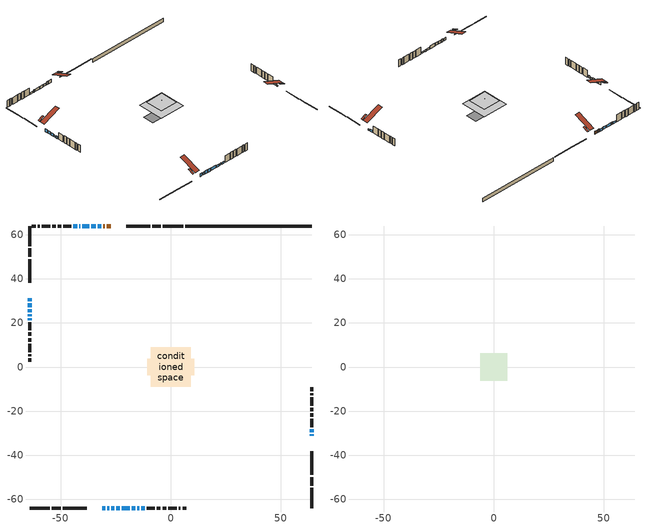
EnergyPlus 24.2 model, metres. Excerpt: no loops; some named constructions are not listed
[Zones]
conditioned space
 floor outside (Floor1 construction): -0.61,-0.61 -0.61,0.61 0.61,0.61 0.61,-0.61 z1.53
 floor adiabatic (AdiabaticFloorConstruction): -8.97,-8.97 -8.97,8.97 8.97,8.97 8.97,-8.97 z3.97
 floor foundation (Slab1 construction): -10.65,-3.7 -10.65,3.7 10.65,3.7 10.65,-3.7 z-0.91
 wall outside (RimJoist1 construction): 5.61,63.96 -3.56,63.96 / -63.96,-63.96 -54.8,-63.96 / -63.96,63.96 -63.96,54.8 / 63.96,-63.96 63.96,-54.8 z1.53:1.83
 wall outside (RimJoist2 construction): -4.48,63.96 -8.44,63.96 / -53.87,-63.96 -49.91,-63.96 / -63.96,53.87 -63.96,49.91 / 63.96,-53.87 63.96,-49.91 z1.53:1.83
 wall outside (RimJoist3 construction): -9.37,63.96 -20.14,63.96 / -48.98,-63.96 -38.22,-63.96 / -63.96,48.98 -63.96,38.22 / 63.96,-48.98 63.96,-38.22 z1.53:1.83
 wall outside (AdiabaticWallConstruction 1): -27.18,63.96 -28.96,63.96 / -29.89,63.96 -30.61,63.96 z1.53:3.56
 wall outside (AdiabaticWallConstruction): -31.17,-63.96 -29.75,-63.96 / -26.98,-63.96 -25.55,-63.96 / -63.96,31.17 -63.96,29.75 z1.53:3.46; -31.54,63.96 -33.06,63.96 z1.53:3.05; -33.99,63.96 -36.05,63.96 / -63.96,22.07 -63.96,21.21 z1.53:3.28; -36.98,63.96 -40.18,63.96 z1.53:3.13; -41.11,63.96 -41.41,63.96 z1.53:3.21; 63.96,-31.17 63.96,-30.61 z1.53:2.45; -28.82,-63.96 -27.9,-63.96 z1.53:3.51; 63.96,-29.69 63.96,-28.16 / -17.78,-63.96 -16.06,-63.96 / -15.13,-63.96 -14.26,-63.96 / -13.34,-63.96 -11.81,-63.96 / -63.96,23.86 -63.96,23 z1.53:2.85; -24.62,-63.96 -23.2,-63.96 / -63.96,26.21 -63.96,24.79 z1.53:3.38; -22.27,-63.96 -18.71,-63.96 z1.53:3.49; -63.96,28.82 -63.96,27.14 z1.53:3.34; -42.34,63.96 -44.15,63.96 z1.53:2.75
 wall outside (Wall1 construction): -45.07,63.96 -48.73,63.96 / -10.88,-63.96 -7.23,-63.96 / -63.96,20.28 -63.96,16.62 / 63.96,-27.23 63.96,-23.58 z1.53:6.41
 wall outside (Wall2 construction): -49.66,63.96 -51.29,63.96 / -6.3,-63.96 -4.67,-63.96 / -63.96,15.69 -63.96,14.06 / 63.96,-22.65 63.96,-21.02 z1.53:6.41
 wall outside (Wall3 construction): -52.22,63.96 -53.83,63.96 / -3.74,-63.96 -2.13,-63.96 / -63.96,13.13 -63.96,11.53 / 63.96,-20.09 63.96,-18.48 z1.53:6.41
 wall outside (Wall4 construction): -54.76,63.96 -58.58,63.96 / -1.2,-63.96 2.62,-63.96 / -63.96,10.6 -63.96,6.77 / 63.96,-17.55 63.96,-13.73 z1.53:6.41
 wall outside (Wall5 construction): -59.51,63.96 -60.37,63.96 / 3.55,-63.96 4.41,-63.96 / -63.96,5.84 -63.96,4.99 / 63.96,-12.8 63.96,-11.94 z1.53:6.41
 wall outside (Wall6 construction): -61.29,63.96 -63.03,63.96 / 5.34,-63.96 7.07,-63.96 / -63.96,4.06 -63.96,2.32 / 63.96,-11.01 63.96,-9.27 z1.53:6.41
 wall foundation (FoundationWall1 construction): 63.96,63.96 6.54,63.96 z-0.91:1.53
 window (WindowConstruction): -31.17,-63.96 -29.75,-63.96 z1.53:3.46
 window (WindowConstruction 8): -31.54,63.96 -33.06,63.96 z1.53:3.05
 window (WindowConstruction 9): -33.99,63.96 -36.05,63.96 z1.53:3.28
 window (WindowConstruction 10): -36.98,63.96 -40.18,63.96 z1.53:3.13
 window (WindowConstruction 11): -41.11,63.96 -41.41,63.96 z1.53:3.21
 window (WindowConstruction 19): 63.96,-31.17 63.96,-30.61 z1.53:2.44
 window (WindowConstruction 12): -28.82,-63.96 -27.9,-63.96 z1.53:3.51
 window (WindowConstruction 13): -26.98,-63.96 -25.55,-63.96 z1.53:3.46
 window (WindowConstruction 14): -63.96,31.17 -63.96,29.75 z1.53:3.46
 window (WindowConstruction 1): 63.96,-29.68 63.96,-28.16 z1.53:2.85
 window (WindowConstruction 15): -24.62,-63.96 -23.2,-63.96 z1.53:3.38
 window (WindowConstruction 16): -22.27,-63.96 -18.71,-63.96 z1.53:3.49
 window (WindowConstruction 17): -63.96,28.82 -63.96,27.14 z1.53:3.33
 window (WindowConstruction 18): -63.96,26.21 -63.96,24.79 z1.53:3.38
 window (WindowConstruction 2): -17.78,-63.96 -16.06,-63.96 z1.53:2.85
 window (WindowConstruction 3): -15.13,-63.96 -14.27,-63.96 z1.53:2.85
 window (WindowConstruction 4): -13.34,-63.96 -11.81,-63.96 z1.53:2.85
 window (WindowConstruction 5): -63.96,23.86 -63.96,23 z1.53:2.85
 window (WindowConstruction 6): -63.96,22.07 -63.96,21.21 z1.53:3.28
 window (WindowConstruction 7): -42.34,63.96 -44.14,63.96 z1.53:2.75
 door (Door): -27.18,63.96 -28.96,63.96 z1.53:3.56
 door (Door 1): -29.89,63.96 -30.61,63.96 z1.53:3.56
 ceiling adiabatic (AdiabaticFloorConstruction): 8.97,-8.97 8.97,8.97 -8.97,8.97 -8.97,-8.97 z3.97
 roof outside (Roof1 construction): -22.03,63.96,6.41 -22.03,60.39,7.89 -21.07,60.39,7.89 -21.07,63.96,6.41; -36.32,-63.96,6.41 -36.32,-60.39,7.89 -37.29,-60.39,7.89 -37.29,-63.96,6.41; -63.96,36.32,6.41 -60.39,36.32,7.89 -60.39,37.29,7.89 -63.96,37.29,6.41; 63.96,-36.32,6.41 60.39,-36.32,7.89 60.39,-37.29,7.89 63.96,-37.29,6.41
attic - vented
 floor to conditioned space (Floor2 construction Reversed): -6.16,-6.16 -6.16,6.16 6.16,6.16 6.16,-6.16 z6.41
 floor to conditioned space (Floor3 construction Reversed): -1.43,-1.43 -1.43,1.43 1.43,1.43 1.43,-1.43 z6.41
 roof outside (Roof2 construction): -26.25,63.96,6.41 -26.25,51.81,11.47 -22.96,51.81,11.47 -22.96,63.96,6.41; -32.1,-63.96,6.41 -32.1,-51.81,11.47 -35.39,-51.81,11.47 -35.39,-63.96,6.41; -63.96,32.1,6.41 -51.81,32.1,11.47 -51.81,35.39,11.47 -63.96,35.39,6.41; 63.96,-32.1,6.41 51.81,-32.1,11.47 51.81,-35.39,11.47 63.96,-35.39,6.41
[Construction]
Floor2 construction: ceiling loosefill ins, ceiling stud and cavity, gypsum board
Floor3 construction: ceiling loosefill ins 1, ceiling stud and cavity 1, gypsum board
[EnergyManagementSystem:Sensor]
Name | Output:Variable or Output:Meter Index Key | Output:Variable or Output:Meter
s_lgt_3 | FoundationWall1 | Surface Inside Face Lights Radiation Heat Gain Energy
s_lgt_30 | Wall2:90 | Surface Inside Face Lights Radiation Heat Gain Energy
s_lgt_31 | Wall3:0 | Surface Inside Face Lights Radiation Heat Gain Energy
s_lgt_32 | Wall3:180 | Surface Inside Face Lights Radiation Heat Gain Energy
s_lgt_33 | Wall3:270 | Surface Inside Face Lights Radiation Heat Gain Energy
s_lgt_34 | Wall3:90 | Surface Inside Face Lights Radiation Heat Gain Energy
s_lgt_35 | Wall4:0 | Surface Inside Face Lights Radiation Heat Gain Energy
s_lgt_36 | Wall4:180 | Surface Inside Face Lights Radiation Heat Gain Energy
s_lgt_37 | Wall4:270 | Surface Inside Face Lights Radiation Heat Gain Energy
s_lgt_38 | Wall4:90 | Surface Inside Face Lights Radiation Heat Gain Energy
s_lgt_39 | Wall5:0 | Surface Inside Face Lights Radiation Heat Gain Energy
s_lgt_4 | inferred conditioned ceiling | Surface Inside Face Lights Radiation Heat Gain Energy
s_lgt_40 | Wall5:180 | Surface Inside Face Lights Radiation Heat Gain Energy
s_lgt_41 | Wall5:270 | Surface Inside Face Lights Radiation Heat Gain Energy
s_lgt_42 | Wall5:90 | Surface Inside Face Lights Radiation Heat Gain Energy
s_lgt_43 | Wall6:0 | Surface Inside Face Lights Radiation Heat Gain Energy
s_lgt_44 | Wall6:180 | Surface Inside Face Lights Radiation Heat Gain Energy
s_lgt_45 | Wall6:270 | Surface Inside Face Lights Radiation Heat Gain Energy
s_lgt_46 | Wall6:90 | Surface Inside Face Lights Radiation Heat Gain Energy
s_lgt_5 | inferred conditioned floor | Surface Inside Face Lights Radiation Heat Gain Energy
s_lgt_6 | RimJoist1:0 | Surface Inside Face Lights Radiation Heat Gain Energy
s_lgt_7 | RimJoist1:180 | Surface Inside Face Lights Radiation Heat Gain Energy
s_lgt_8 | RimJoist1:270 | Surface Inside Face Lights Radiation Heat Gain Energy
s_lgt_9 | RimJoist1:90 | Surface Inside Face Lights Radiation Heat Gain Energy
s_sol | Floor1 | Surface Inside Face Solar Radiation Heat Gain Energy
s_sol_1 | Floor2 | Surface Inside Face Solar Radiation Heat Gain Energy
s_sol_10 | RimJoist2:0 | Surface Inside Face Solar Radiation Heat Gain Energy
s_sol_11 | RimJoist2:180 | Surface Inside Face Solar Radiation Heat Gain Energy
s_sol_12 | RimJoist2:270 | Surface Inside Face Solar Radiation Heat Gain Energy
s_sol_13 | RimJoist2:90 | Surface Inside Face Solar Radiation Heat Gain Energy
s_sol_14 | RimJoist3:0 | Surface Inside Face Solar Radiation Heat Gain Energy
s_sol_15 | RimJoist3:180 | Surface Inside Face Solar Radiation Heat Gain Energy
s_sol_16 | RimJoist3:270 | Surface Inside Face Solar Radiation Heat Gain Energy
s_sol_17 | RimJoist3:90 | Surface Inside Face Solar Radiation Heat Gain Energy
s_sol_18 | Roof1:0 | Surface Inside Face Solar Radiation Heat Gain Energy
s_sol_19 | Roof1:180 | Surface Inside Face Solar Radiation Heat Gain Energy
s_sol_2 | Floor3 | Surface Inside Face Solar Radiation Heat Gain Energy
s_sol_20 | Roof1:270 | Surface Inside Face Solar Radiation Heat Gain Energy
s_sol_21 | Roof1:90 | Surface Inside Face Solar Radiation Heat Gain Energy
s_sol_22 | Slab1 | Surface Inside Face Solar Radiation Heat Gain Energy
s_sol_23 | Wall1:0 | Surface Inside Face Solar Radiation Heat Gain Energy
s_sol_24 | Wall1:180 | Surface Inside Face Solar Radiation Heat Gain Energy
s_sol_25 | Wall1:270 | Surface Inside Face Solar Radiation Heat Gain Energy
s_sol_26 | Wall1:90 | Surface Inside Face Solar Radiation Heat Gain Energy
s_sol_27 | Wall2:0 | Surface Inside Face Solar Radiation Heat Gain Energy
s_sol_28 | Wall2:180 | Surface Inside Face Solar Radiation Heat Gain Energy
s_sol_29 | Wall2:270 | Surface Inside Face Solar Radiation Heat Gain Energy
s_sol_3 | FoundationWall1 | Surface Inside Face Solar Radiation Heat Gain Energy
s_sol_30 | Wall2:90 | Surface Inside Face Solar Radiation Heat Gain Energy
s_sol_31 | Wall3:0 | Surface Inside Face Solar Radiation Heat Gain Energy
s_sol_32 | Wall3:180 | Surface Inside Face Solar Radiation Heat Gain Energy
s_sol_33 | Wall3:270 | Surface Inside Face Solar Radiation Heat Gain Energy
s_sol_34 | Wall3:90 | Surface Inside Face Solar Radiation Heat Gain Energy
s_sol_35 | Wall4:0 | Surface Inside Face Solar Radiation Heat Gain Energy
s_sol_36 | Wall4:180 | Surface Inside Face Solar Radiation Heat Gain Energy
s_sol_37 | Wall4:270 | Surface Inside Face Solar Radiation Heat Gain Energy
s_sol_38 | Wall4:90 | Surface Inside Face Solar Radiation Heat Gain Energy
s_sol_39 | Wall5:0 | Surface Inside Face Solar Radiation Heat Gain Energy
s_sol_4 | inferred conditioned ceiling | Surface Inside Face Solar Radiation Heat Gain Energy
s_sol_40 | Wall5:180 | Surface Inside Face Solar Radiation Heat Gain Energy
s_sol_41 | Wall5:270 | Surface Inside Face Solar Radiation Heat Gain Energy
s_sol_42 | Wall5:90 | Surface Inside Face Solar Radiation Heat Gain Energy
s_sol_43 | Wall6:0 | Surface Inside Face Solar Radiation Heat Gain Energy
s_sol_44 | Wall6:180 | Surface Inside Face Solar Radiation Heat Gain Energy
s_sol_45 | Wall6:270 | Surface Inside Face Solar Radiation Heat Gain Energy
s_sol_46 | Wall6:90 | Surface Inside Face Solar Radiation Heat Gain Energy
s_sol_5 | inferred conditioned floor | Surface Inside Face Solar Radiation Heat Gain Energy
s_sol_6 | RimJoist1:0 | Surface Inside Face Solar Radiation Heat Gain Energy
s_sol_7 | RimJoist1:180 | Surface Inside Face Solar Radiation Heat Gain Energy
s_sol_8 | RimJoist1:270 | Surface Inside Face Solar Radiation Heat Gain Energy
s_sol_9 | RimJoist1:90 | Surface Inside Face Solar Radiation Heat Gain Energy
s_surf | Floor1 | Surface Inside Face Net Surface Thermal Radiation Heat Gain Energy
s_surf_1 | Floor2 | Surface Inside Face Net Surface Thermal Radiation Heat Gain Energy
s_surf_10 | RimJoist2:0 | Surface Inside Face Net Surface Thermal Radiation Heat Gain Energy
s_surf_11 | RimJoist2:180 | Surface Inside Face Net Surface Thermal Radiation Heat Gain Energy
s_surf_12 | RimJoist2:270 | Surface Inside Face Net Surface Thermal Radiation Heat Gain Energy
s_surf_13 | RimJoist2:90 | Surface Inside Face Net Surface Thermal Radiation Heat Gain Energy
s_surf_14 | RimJoist3:0 | Surface Inside Face Net Surface Thermal Radiation Heat Gain Energy
s_surf_15 | RimJoist3:180 | Surface Inside Face Net Surface Thermal Radiation Heat Gain Energy
s_surf_16 | RimJoist3:270 | Surface Inside Face Net Surface Thermal Radiation Heat Gain Energy
s_surf_17 | RimJoist3:90 | Surface Inside Face Net Surface Thermal Radiation Heat Gain Energy
s_surf_18 | Roof1:0 | Surface Inside Face Net Surface Thermal Radiation Heat Gain Energy
s_surf_19 | Roof1:180 | Surface Inside Face Net Surface Thermal Radiation Heat Gain Energy
s_surf_2 | Floor3 | Surface Inside Face Net Surface Thermal Radiation Heat Gain Energy
s_surf_20 | Roof1:270 | Surface Inside Face Net Surface Thermal Radiation Heat Gain Energy
s_surf_21 | Roof1:90 | Surface Inside Face Net Surface Thermal Radiation Heat Gain Energy
s_surf_22 | Slab1 | Surface Inside Face Net Surface Thermal Radiation Heat Gain Energy
s_surf_23 | Wall1:0 | Surface Inside Face Net Surface Thermal Radiation Heat Gain Energy
s_surf_24 | Wall1:180 | Surface Inside Face Net Surface Thermal Radiation Heat Gain Energy
s_surf_25 | Wall1:270 | Surface Inside Face Net Surface Thermal Radiation Heat Gain Energy
s_surf_26 | Wall1:90 | Surface Inside Face Net Surface Thermal Radiation Heat Gain Energy
s_surf_27 | Wall2:0 | Surface Inside Face Net Surface Thermal Radiation Heat Gain Energy
s_surf_28 | Wall2:180 | Surface Inside Face Net Surface Thermal Radiation Heat Gain Energy
s_surf_29 | Wall2:270 | Surface Inside Face Net Surface Thermal Radiation Heat Gain Energy
s_surf_3 | FoundationWall1 | Surface Inside Face Net Surface Thermal Radiation Heat Gain Energy
s_surf_30 | Wall2:90 | Surface Inside Face Net Surface Thermal Radiation Heat Gain Energy
s_surf_31 | Wall3:0 | Surface Inside Face Net Surface Thermal Radiation Heat Gain Energy
s_surf_32 | Wall3:180 | Surface Inside Face Net Surface Thermal Radiation Heat Gain Energy
s_surf_33 | Wall3:270 | Surface Inside Face Net Surface Thermal Radiation Heat Gain Energy
s_surf_34 | Wall3:90 | Surface Inside Face Net Surface Thermal Radiation Heat Gain Energy
s_surf_35 | Wall4:0 | Surface Inside Face Net Surface Thermal Radiation Heat Gain Energy
s_surf_36 | Wall4:180 | Surface Inside Face Net Surface Thermal Radiation Heat Gain Energy
s_surf_37 | Wall4:270 | Surface Inside Face Net Surface Thermal Radiation Heat Gain Energy
s_surf_38 | Wall4:90 | Surface Inside Face Net Surface Thermal Radiation Heat Gain Energy
s_surf_39 | Wall5:0 | Surface Inside Face Net Surface Thermal Radiation Heat Gain Energy
s_surf_4 | inferred conditioned ceiling | Surface Inside Face Net Surface Thermal Radiation Heat Gain Energy
s_surf_40 | Wall5:180 | Surface Inside Face Net Surface Thermal Radiation Heat Gain Energy
s_surf_41 | Wall5:270 | Surface Inside Face Net Surface Thermal Radiation Heat Gain Energy
s_surf_42 | Wall5:90 | Surface Inside Face Net Surface Thermal Radiation Heat Gain Energy
s_surf_43 | Wall6:0 | Surface Inside Face Net Surface Thermal Radiation Heat Gain Energy
s_surf_44 | Wall6:180 | Surface Inside Face Net Surface Thermal Radiation Heat Gain Energy
s_surf_45 | Wall6:270 | Surface Inside Face Net Surface Thermal Radiation Heat Gain Energy
s_surf_46 | Wall6:90 | Surface Inside Face Net Surface Thermal Radiation Heat Gain Energy
s_surf_5 | inferred conditioned floor | Surface Inside Face Net Surface Thermal Radiation Heat Gain Energy
s_surf_6 | RimJoist1:0 | Surface Inside Face Net Surface Thermal Radiation Heat Gain Energy
s_surf_7 | RimJoist1:180 | Surface Inside Face Net Surface Thermal Radiation Heat Gain Energy
s_surf_8 | RimJoist1:270 | Surface Inside Face Net Surface Thermal Radiation Heat Gain Energy
s_surf_9 | RimJoist1:90 | Surface Inside Face Net Surface Thermal Radiation Heat Gain Energy
tout_db; tout_db_1 | Environment | Site Outdoor Air Drybulb Temperature
[EnergyManagementSystem:Actuator]
Name | Actuated Component Unique | Actuated Component Type | Actuated Component Control Type
fridge_schedule_act | fridge schedule | Schedule:Constant | Schedule Value
infil_flow_act | infil flow | Zone Infiltration | Air Exchange Flow Rate
mech_vent_house_fan_cfis_act | mech vent house fan cfis | ElectricEquipment | Electricity Rate
mech_vent_house_fan_latent_load_act | mech vent house fan latent load | OtherEquipment | Power Level
mech_vent_house_fan_sensible_load_act | mech vent house fan sensible load | OtherEquipment | Power Level
natural_vent_flow_act | natural vent flow | Zone Infiltration | Air Exchange Flow Rate
Sequential_Fraction_Schedule_4_act | Sequential Fraction Schedule 4 | Schedule:Constant | Schedule Value
water_heater_1_ec_adj_act | water heater energy adjustment2 | OtherEquipment | Power Level
water_heater_ec_adj_act | water heater energy adjustment1 | OtherEquipment | Power Level
whole_house_fan_act | whole house fan | ElectricEquipment | Electricity Rate
whole_house_fan_flow_act | whole house fan flow | Zone Infiltration | Air Exchange Flow Rate
whole_house_fan_mix_act | whole house fan mix | ZoneMixing | Air Exchange Flow Rate
[EnergyManagementSystem:Program]
boiler_hydronic_pump_disaggregate_program: Set boiler_hydronic_pump_backup_htg = 0; If boiler_baseboard_s > 0; Set boiler_hydronic_pump_backup_htg = boiler_hydronic_pump_s; EndIf
boiler_hydronic_pump_power_program: Set heating_plr = boiler_plr_s; Set pump_total_eff = boiler_hydronic_pump_rated_mfr / 1000 * 20000.0 / 1.0; Set pump_vfr = boiler_hydronic_pump_mfr_s / 1000; If pump_vfr > 0; Set boiler_hydronic_pump_pressure_rise_act = 1.0 * heating_plr * pump_total_eff / pump_vfr; Else; Set boiler_hydronic_pump_pressure_rise_act = 0; EndIf
component_loads_program: Set loads_htg_walls = 0; Set loads_htg_rim_joists = 0; Set loads_htg_foundation_walls = 0; Set loads_htg_floors = 0; Set loads_htg_slabs = 0; Set loads_htg_ceilings = 0; Set loads_htg_roofs = 0; Set loads_htg_windows_conduction = 0; Set loads_htg_windows_solar = 0; Set loads_htg_doors = 0; Set loads_htg_skylights_conduction = 0; Set loads_htg_skylights_solar = 0; Set loads_htg_internal_mass = 0; Set loads_htg_intgains = 0; Set loads_htg_lighting = 0; Set loads_htg_infil = 0; Set loads_htg_mechvent = 0; Set loads_htg_natvent = 0; Set loads_htg_whf = 0; Set loads_htg_ducts = 0; Set loads_clg_walls = 0; Set loads_clg_rim_joists = 0; Set loads_clg_foundation_walls = 0; Set loads_clg_floors = 0; Set loads_clg_slabs = 0; Set loads_clg_ceilings = 0; Set loads_clg_roofs = 0; Set loads_clg_windows_conduction = 0; Set loads_clg_windows_solar = 0; Set loads_clg_doors = 0; Set loads_clg_skylights_conduction = 0; Set loads_clg_skylights_solar = 0; Set loads_clg_internal_mass = 0; Set loads_clg_intgains = 0; Set loads_clg_lighting = 0; Set loads_clg_infil = 0; Set loads_clg_mechvent = 0; Set loads_clg_natvent = 0; Set loads_clg_whf = 0; Set loads_clg_ducts = 0; Set hr_walls = 0; Set hr_walls = hr_walls + s_conv_23 + s_ig_23 + s_sol_23 + s_lgt_23 + s_surf_23; Set hr_walls = hr_walls + s_conv_24 + s_ig_24 + s_sol_24 + s_lgt_24 + s_surf_24; Set hr_walls = hr_walls + s_conv_25 + s_ig_25 + s_sol_25 + s_lgt_25 + s_surf_25; Set hr_walls = hr_walls + s_conv_26 + s_ig_26 + s_sol_26 + s_lgt_26 + s_surf_26; Set hr_walls = hr_walls + s_conv_27 + s_ig_27 + s_sol_27 + s_lgt_27 + s_surf_27; Set hr_walls = hr_walls + s_conv_28 + s_ig_28 + s_sol_28 + s_lgt_28 + s_surf_28; Set hr_walls = hr_walls + s_conv_29 + s_ig_29 + s_sol_29 + s_lgt_29 + s_surf_29; Set hr_walls = hr_walls + s_conv_30 + s_ig_30 + s_sol_30 + s_lgt_30 + s_surf_30; Set hr_walls = hr_walls + s_conv_31 + s_ig_31 + s_sol_31 + s_lgt_31 + s_surf_31; Set hr_walls = hr_walls + s_conv_32 + s_ig_32 + s_sol_32 + s_lgt_32 + s_surf_32; Set hr_walls = hr_walls + s_conv_33 + s_ig_33 + s_sol_33 + s_lgt_33 + s_surf_33; Set hr_walls = hr_walls + s_conv_34 + s_ig_34 + s_sol_34 + s_lgt_34 + s_surf_34; Set hr_walls = hr_walls + s_conv_35 + s_ig_35 + s_sol_35 + s_lgt_35 + s_surf_35; Set hr_walls = hr_walls + s_conv_36 + s_ig_36 + s_sol_36 + s_lgt_36 + s_surf_36; Set hr_walls = hr_walls + s_conv_37 + s_ig_37 + s_sol_37 + s_lgt_37 + s_surf_37; Set hr_walls = hr_walls + s_conv_38 + s_ig_38 + s_sol_38 + s_lgt_38 + s_surf_38; Set hr_walls = hr_walls + s_conv_39 + s_ig_39 + s_sol_39 + s_lgt_39 + s_surf_39; Set hr_walls = hr_walls + s_conv_40 + s_ig_40 + s_sol_40 + s_lgt_40 + s_surf_40; Set hr_walls = hr_walls + s_conv_41 + s_ig_41 + s_sol_41 + s_lgt_41 + s_surf_41; Set hr_walls = hr_walls + s_conv_42 + s_ig_42 + s_sol_42 + s_lgt_42 + s_surf_42; Set hr_walls = hr_walls + s_conv_43 + s_ig_43 + s_sol_43 + s_lgt_43 + s_surf_43; Set hr_walls = hr_walls + s_conv_44 + s_ig_44 + s_sol_44 + s_lgt_44 + s_surf_44; Set hr_walls = hr_walls + s_conv_45 + s_ig_45 + s_sol_45 + s_lgt_45 + s_surf_45; Set hr_walls = hr_walls + s_conv_46 + s_ig_46 + s_sol_46 + s_lgt_46 + s_surf_46; Set hr_rim_joists = 0; Set hr_rim_joists = hr_rim_joists + s_conv_6 + s_ig_6 + s_sol_6 + s_lgt_6 + s_surf_6; Set hr_rim_joists = hr_rim_joists + s_conv_7 + s_ig_7 + s_sol_7 + s_lgt_7 + s_surf_7; Set hr_rim_joists = hr_rim_joists + s_conv_8 + s_ig_8 + s_sol_8 + s_lgt_8 + s_surf_8; Set hr_rim_joists = hr_rim_joists + s_conv_9 + s_ig_9 + s_sol_9 + s_lgt_9 + s_surf_9; Set hr_rim_joists = hr_rim_joists + s_conv_10 + s_ig_10 + s_sol_10 + s_lgt_10 + s_surf_10; Set hr_rim_joists = hr_rim_joists + s_conv_11 + s_ig_11 + s_sol_11 + s_lgt_11 + s_surf_11; Set hr_rim_joists = hr_rim_joists + s_conv_12 + s_ig_12 + s_sol_12 + s_lgt_12 + s_surf_12; Set hr_rim_joists = hr_rim_joists + s_conv_13 + s_ig_13 + s_sol_13 + s_lgt_13 + s_surf_13; Set hr_rim_joists = hr_rim_joists + s_conv_14 + s_ig_14 + s_sol_14 + s_lgt_14 + s_surf_14; Set hr_rim_joists = hr_rim_joists + s_conv_15 + s_ig_15 + s_sol_15 + s_lgt_15 + s_surf_15; Set hr_rim_joists = hr_rim_joists + s_conv_16 + s_ig_16 + s_sol_16 + s_lgt_16 + s_surf_16; Set hr_rim_joists = hr_rim_joists + s_conv_17 + s_ig_17 + s_sol_17 + s_lgt_17 + s_surf_17; Set hr_foundation_walls = 0; Set hr_foundation_walls = hr_foundation_walls + s_conv_3 + s_ig_3 + s_sol_3 + s_lgt_3 + s_surf_3; Set hr_floors = 0; Set hr_floors = hr_floors + s_conv + s_ig + s_sol + s_lgt + s_surf; Set hr_slabs = 0; Set hr_slabs = hr_slabs + s_conv_22 + s_ig_22 + s_sol_22 + s_lgt_22 + s_surf_22; Set hr_ceilings = 0; Set hr_ceilings = hr_ceilings + s_conv_1 + s_ig_1 + s_sol_1 + s_lgt_1 + s_surf_1; Set hr_ceilings = hr_ceilings + s_conv_2 + s_ig_2 + s_sol_2 + s_lgt_2 + s_surf_2; Set hr_roofs = 0; Set hr_roofs = hr_roofs + s_conv_18 + s_ig_18 + s_sol_18 + s_lgt_18 + s_surf_18; Set hr_roofs = hr_roofs + s_conv_19 + s_ig_19 + s_sol_19 + s_lgt_19 + s_surf_19; Set hr_roofs = hr_roofs + s_conv_20 + s_ig_20 + s_sol_20 + s_lgt_20 + s_surf_20; Set hr_roofs = hr_roofs + s_conv_21 + s_ig_21 + s_sol_21 + s_lgt_21 + s_surf_21; Set hr_windows_conduction = 0; Set hr_windows_conduction = hr_windows_conduction + ss_conv_2; Set hr_windows_conduction = hr_windows_conduction + ss_ig_2; Set hr_windows_conduction = hr_windows_conduction + ss_surf_2; Set hr_windows_conduction = hr_windows_conduction + ss_conv_3; Set hr_windows_conduction = hr_windows_conduction + ss_ig_3; Set hr_windows_conduction = hr_windows_conduction + ss_surf_3; Set hr_windows_conduction = hr_windows_conduction + ss_conv_4; Set hr_windows_conduction = hr_windows_conduction + ss_ig_4; Set hr_windows_conduction = hr_windows_conduction + ss_surf_4; Set hr_windows_conduction = hr_windows_conduction + ss_conv_5; Set hr_windows_conduction = hr_windows_conduction + ss_ig_5; Set hr_windows_conduction = hr_windows_conduction + ss_surf_5; Set hr_windows_conduction = hr_windows_conduction + ss_conv_6; Set hr_windows_conduction = hr_windows_conduction + ss_ig_6; Set hr_windows_conduction = hr_windows_conduction + ss_surf_6; Set hr_windows_conduction = hr_windows_conduction + ss_conv_7; Set hr_windows_conduction = hr_windows_conduction + ss_ig_7; Set hr_windows_conduction = hr_windows_conduction + ss_surf_7; Set hr_windows_conduction = hr_windows_conduction + ss_conv_8; Set hr_windows_conduction = hr_windows_conduction + ss_ig_8; Set hr_windows_conduction = hr_windows_conduction + ss_surf_8; Set hr_windows_conduction = hr_windows_conduction + ss_conv_9; Set hr_windows_conduction = hr_windows_conduction + ss_ig_9; Set hr_windows_conduction = hr_windows_conduction + ss_surf_9; Set hr_windows_conduction = hr_windows_conduction + ss_conv_10; Set hr_windows_conduction = hr_windows_conduction + ss_ig_10; Set hr_windows_conduction = hr_windows_conduction + ss_surf_10; Set hr_windows_conduction = hr_windows_conduction + ss_conv_11; Set hr_windows_conduction = hr_windows_conduction + ss_ig_11; Set hr_windows_conduction = hr_windows_conduction + ss_surf_11; Set hr_windows_conduction = hr_windows_conduction + ss_conv_12; Set hr_windows_conduction = hr_windows_conduction + ss_ig_12; Set hr_windows_conduction = hr_windows_conduction + ss_surf_12; Set hr_windows_conduction = hr_windows_conduction + ss_conv_13; Set hr_windows_conduction = hr_windows_conduction + ss_ig_13; Set hr_windows_conduction = hr_windows_conduction + ss_surf_13; Set hr_windows_conduction = hr_windows_conduction + ss_conv_14; Set hr_windows_conduction = hr_windows_conduction + ss_ig_14; Set hr_windows_conduction = hr_windows_conduction + ss_surf_14; Set hr_windows_conduction = hr_windows_conduction + ss_conv_15; Set hr_windows_conduction = hr_windows_conduction + ss_ig_15; Set hr_windows_conduction = hr_windows_conduction + ss_surf_15; Set hr_windows_conduction = hr_windows_conduction + ss_conv_16; Set hr_windows_conduction = hr_windows_conduction + ss_ig_16; Set hr_windows_conduction = hr_windows_conduction + ss_surf_16; Set hr_windows_conduction = hr_windows_conduction + ss_conv_17; Set hr_windows_conduction = hr_windows_conduction + ss_ig_17; Set hr_windows_conduction = hr_windows_conduction + ss_surf_17; Set hr_windows_conduction = hr_windows_conduction + ss_conv_18; Set hr_windows_conduction = hr_windows_conduction + ss_ig_18; Set hr_windows_conduction = hr_windows_conduction + ss_surf_18; Set hr_windows_conduction = hr_windows_conduction + ss_conv_19; Set hr_windows_conduction = hr_windows_conduction + ss_ig_19; Set hr_windows_conduction = hr_windows_conduction + ss_surf_19; Set hr_windows_conduction = hr_windows_conduction + ss_conv_20; Set hr_windows_conduction = hr_windows_conduction + ss_ig_20; Set hr_windows_conduction = hr_windows_conduction + ss_surf_20; Set hr_windows_conduction = hr_windows_conduction + ss_conv_21; Set hr_windows_conduction = hr_windows_conduction + ss_ig_21; Set hr_windows_conduction = hr_windows_conduction + ss_surf_21; Set hr_windows_solar = 0; Set hr_windows_solar = hr_windows_solar - ss_trans_in * ZoneTimestep * 3600 + ss_back_out * ZoneTimestep * 3600 + ss_trans_out * ZoneTimestep * 3600; Set hr_windows_solar = hr_windows_solar - ss_trans_in_1 * ZoneTimestep * 3600 + ss_back_out_1 * ZoneTimestep * 3600 + ss_trans_out_1 * ZoneTimestep * 3600; Set hr_windows_solar = hr_windows_solar - ss_trans_in_2 * ZoneTimestep * 3600 + ss_back_out_2 * ZoneTimestep * 3600 + ss_trans_out_2 * ZoneTimestep * 3600; Set hr_windows_solar = hr_windows_solar - ss_trans_in_3 * ZoneTimestep * 3600 + ss_back_out_3 * ZoneTimestep * 3600 + ss_trans_out_3 * ZoneTimestep * 3600; Set hr_windows_solar = hr_windows_solar - ss_trans_in_4 * ZoneTimestep * 3600 + ss_back_out_4 * ZoneTimestep * 3600 + ss_trans_out_4 * ZoneTimestep * 3600; Set hr_windows_solar = hr_windows_solar - ss_trans_in_5 * ZoneTimestep * 3600 + ss_back_out_5 * ZoneTimestep * 3600 + ss_trans_out_5 * ZoneTimestep * 3600; Set hr_windows_solar = hr_windows_solar - ss_trans_in_6 * ZoneTimestep * 3600 + ss_back_out_6 * ZoneTimestep * 3600 + ss_trans_out_6 * ZoneTimestep * 3600; Set hr_windows_solar = hr_windows_solar - ss_trans_in_7 * ZoneTimestep * 3600 + ss_back_out_7 * ZoneTimestep * 3600 + ss_trans_out_7 * ZoneTimestep * 3600; Set hr_windows_solar = hr_windows_solar - ss_trans_in_8 * ZoneTimestep * 3600 + ss_back_out_8 * ZoneTimestep * 3600 + ss_trans_out_8 * ZoneTimestep * 3600; Set hr_windows_solar = hr_windows_solar - ss_trans_in_9 * ZoneTimestep * 3600 + ss_back_out_9 * ZoneTimestep * 3600 + ss_trans_out_9 * ZoneTimestep * 3600; Set hr_windows_solar = hr_windows_solar - ss_trans_in_10 * ZoneTimestep * 3600 + ss_back_out_10 * ZoneTimestep * 3600 + ss_trans_out_10 * ZoneTimestep * 3600; Set hr_windows_solar = hr_windows_solar - ss_trans_in_11 * ZoneTimestep * 3600 + ss_back_out_11 * ZoneTimestep * 3600 + ss_trans_out_11 * ZoneTimestep * 3600; Set hr_windows_solar = hr_windows_solar - ss_trans_in_12 * ZoneTimestep * 3600 + ss_back_out_12 * ZoneTimestep * 3600 + ss_trans_out_12 * ZoneTimestep * 3600; Set hr_windows_solar = hr_windows_solar - ss_trans_in_13 * ZoneTimestep * 3600 + ss_back_out_13 * ZoneTimestep * 3600 + ss_trans_out_13 * ZoneTimestep * 3600; Set hr_windows_solar = hr_windows_solar - ss_trans_in_14 * ZoneTimestep * 3600 + ss_back_out_14 * ZoneTimestep * 3600 + ss_trans_out_14 * ZoneTimestep * 3600; Set hr_windows_solar = hr_windows_solar - ss_trans_in_15 * ZoneTimestep * 3600 + ss_back_out_15 * ZoneTimestep * 3600 + ss_trans_out_15 * ZoneTimestep * 3600; Set hr_windows_solar = hr_windows_solar - ss_trans_in_16 * ZoneTimestep * 3600 + ss_back_out_16 * ZoneTimestep * 3600 + ss_trans_out_16 * ZoneTimestep * 3600; Set hr_windows_solar = hr_windows_solar - ss_trans_in_17 * ZoneTimestep * 3600 + ss_back_out_17 * ZoneTimestep * 3600 + ss_trans_out_17 * ZoneTimestep * 3600; Set hr_windows_solar = hr_windows_solar - ss_trans_in_18 * ZoneTimestep * 3600 + ss_back_out_18 * ZoneTimestep * 3600 + ss_trans_out_18 * ZoneTimestep * 3600; Set hr_windows_solar = hr_windows_solar - ss_trans_in_19 * ZoneTimestep * 3600 + ss_back_out_19 * ZoneTimestep * 3600 + ss_trans_out_19 * ZoneTimestep * 3600; Set hr_doors = 0; Set hr_doors = hr_doors + ss_sol; Set hr_doors = hr_doors + ss_lgt; Set hr_doors = hr_doors + ss_conv; Set hr_doors = hr_doors + ss_ig; Set hr_doors = hr_doors + ss_surf; Set hr_doors = hr_doors + ss_sol_1; Set hr_doors = hr_doors + ss_lgt_1; Set hr_doors = hr_doors + ss_conv_1; Set hr_doors = hr_doors + ss_ig_1; Set hr_doors = hr_doors + ss_surf_1; Set hr_skylights_conduction = 0; Set hr_skylights_solar = 0; Set hr_internal_mass = 0; Set hr_internal_mass = hr_internal_mass + s_conv_4 + s_ig_4 + s_sol_4 + s_lgt_4 + s_surf_4; Set hr_internal_mass = hr_internal_mass + s_conv_5 + s_ig_5 + s_sol_5 + s_lgt_5 + s_surf_5; Set hr_internal_mass = hr_internal_mass + im_conv + im_ig + im_sol + im_lgt + im_surf; Set hr_internal_mass = hr_internal_mass + im_conv_1 + im_ig_1 + im_sol_1 + im_lgt_1 + im_surf_1; Set hr_intgains = 0; Set hr_intgains = hr_intgains - ig_ee_conv - ig_ee_rad - ig_ee_conv_1 - ig_ee_rad_1 - ig_ee_conv_2 - ig_ee_rad_2 - ig_ee_conv_3 - ig_ee_rad_3 - ig_ee_conv_4 - ig_ee_rad_4 - ig_ee_conv_5 - ig_ee_rad_5 - ig_ee_conv_6 - ig_ee_rad_6 - ig_oe_conv - ig_oe_rad - ig_oe_conv_1 - ig_oe_rad_1 - ig_oe_conv_2 - ig_oe_rad_2 - ig_oe_conv_3 - ig_oe_rad_3 - ig_oe_conv_4 - ig_oe_rad_4 - ig_oe_conv_5 - ig_oe_rad_5 - ig_ppl_conv - ig_ppl_rad; Set hr_lighting = 0; Set hr_lighting = hr_lighting - ig_lgt_conv - ig_lgt_rad - ig_lgt_vis; Set hr_infil = 0; Set hr_infil = hr_infil - airflow_gain + airflow_loss; Set hr_natvent = 0; Set hr_natvent = hr_natvent - airflow_gain_1 + airflow_loss_1; Set hr_whf = 0; Set hr_whf = hr_whf - airflow_gain_2 + airflow_loss_2; Set hr_mechvent = 0; Set hr_mechvent = hr_mechvent - mv_conv - mv_rad - mv_conv_1 - mv_rad_1 - mv_conv_2 - mv_rad_2 - mv_conv_3 - mv_rad_3 - mv_conv_4 - mv_rad_4 - mv_conv_5 - mv_rad_5 - mv_conv_6 - mv_rad_6; Set hr_ducts = 0; Set hr_intgains = hr_intgains + dhw_loss * (1.0*(1-dhw_rtf) + 1.0*dhw_rtf); Set hr_intgains = hr_intgains + dhw_loss_1 * (1.0*(1-dhw_rtf_1) + 1.0*dhw_rtf_1); Set htg_mode = 0; Set clg_mode = 0; If (htg_load_cond > 0); Set htg_mode = 1.0; ElseIf (clg_load_cond > 0); Set clg_mode = 1.0; Else; Set htg_season = 0; Set clg_season = 0; If ((DayOfYear >= 1) && (DayOfYear <= 365)); Set clg_season = 1; EndIf; If ((DayOfYear >= 1) && (DayOfYear <= 365)); Set htg_season = 1; EndIf; If ((airflow_gain_1 <> 0) || (airflow_loss_1 <> 0)) && (clg_season == 1); Set clg_mode = 1.0; ElseIf ((airflow_gain_2 <> 0) || (airflow_loss_2 <> 0)) && (clg_season == 1); Set clg_mode = 1.0; Else; Set Tmid_setpoint = (htg_sp_s_1 + clg_sp_s_1) / 2; If (tin_s_1 > Tmid_setpoint) && (clg_season == 1); Set clg_mode = 1.0; ElseIf (tin_s_1 < Tmid_setpoint) && (htg_season == 1); Set htg_mode = 1.0; EndIf; EndIf; EndIf; Set loads_htg_walls = loads_htg_walls + (hr_walls * htg_mode * 1); Set loads_htg_rim_joists = loads_htg_rim_joists + (hr_rim_joists * htg_mode * 1); Set loads_htg_foundation_walls = loads_htg_foundation_walls + (hr_foundation_walls * htg_mode * 1); Set loads_htg_floors = loads_htg_floors + (hr_floors * htg_mode * 1); Set loads_htg_slabs = loads_htg_slabs + (hr_slabs * htg_mode * 1); Set loads_htg_ceilings = loads_htg_ceilings + (hr_ceilings * htg_mode * 1); Set loads_htg_roofs = loads_htg_roofs + (hr_roofs * htg_mode * 1); Set loads_htg_windows_conduction = loads_htg_windows_conduction + (hr_windows_conduction * htg_mode * 1); Set loads_htg_windows_solar = loads_htg_windows_solar + (hr_windows_solar * htg_mode * 1); Set loads_htg_doors = loads_htg_doors + (hr_doors * htg_mode * 1); Set loads_htg_skylights_conduction = loads_htg_skylights_conduction + (hr_skylights_conduction * htg_mode * 1); Set loads_htg_skylights_solar = loads_htg_skylights_solar + (hr_skylights_solar * htg_mode * 1); Set loads_htg_internal_mass = loads_htg_internal_mass + (hr_internal_mass * htg_mode * 1); Set loads_htg_intgains = loads_htg_intgains + (hr_intgains * htg_mode * 1); Set loads_htg_lighting = loads_htg_lighting + (hr_lighting * htg_mode * 1); Set loads_htg_infil = loads_htg_infil + (hr_infil * htg_mode * 1); Set loads_htg_mechvent = loads_htg_mechvent + (hr_mechvent * htg_mode * 1); Set loads_htg_natvent = loads_htg_natvent + (hr_natvent * htg_mode * 1); Set loads_htg_whf = loads_htg_whf + (hr_whf * htg_mode * 1); Set loads_htg_ducts = loads_htg_ducts + (hr_ducts * htg_mode * 1); Set loads_clg_walls = loads_clg_walls + (-hr_walls * clg_mode * 1); Set loads_clg_rim_joists = loads_clg_rim_joists + (-hr_rim_joists * clg_mode * 1); Set loads_clg_foundation_walls = loads_clg_foundation_walls + (-hr_foundation_walls * clg_mode * 1); Set loads_clg_floors = loads_clg_floors + (-hr_floors * clg_mode * 1); Set loads_clg_slabs = loads_clg_slabs + (-hr_slabs * clg_mode * 1); Set loads_clg_ceilings = loads_clg_ceilings + (-hr_ceilings * clg_mode * 1); Set loads_clg_roofs = loads_clg_roofs + (-hr_roofs * clg_mode * 1); Set loads_clg_windows_conduction = loads_clg_windows_conduction + (-hr_windows_conduction * clg_mode * 1); Set loads_clg_windows_solar = loads_clg_windows_solar + (-hr_windows_solar * clg_mode * 1); Set loads_clg_doors = loads_clg_doors + (-hr_doors * clg_mode * 1); Set loads_clg_skylights_conduction = loads_clg_skylights_conduction + (-hr_skylights_conduction * clg_mode * 1); Set loads_clg_skylights_solar = loads_clg_skylights_solar + (-hr_skylights_solar * clg_mode * 1); Set loads_clg_internal_mass = loads_clg_internal_mass + (-hr_internal_mass * clg_mode * 1); Set loads_clg_intgains = loads_clg_intgains + (-hr_intgains * clg_mode * 1); Set loads_clg_lighting = loads_clg_lighting + (-hr_lighting * clg_mode * 1); Set loads_clg_infil = loads_clg_infil + (-hr_infil * clg_mode * 1); Set loads_clg_mechvent = loads_clg_mechvent + (-hr_mechvent * clg_mode * 1); Set loads_clg_natvent = loads_clg_natvent + (-hr_natvent * clg_mode * 1); Set loads_clg_whf = loads_clg_whf + (-hr_whf * clg_mode * 1); Set loads_clg_ducts = loads_clg_ducts + (-hr_ducts * clg_mode * 1)
fridge_schedule_program: Set Tin = fridge_tin_s*(9.0/5.0)+32.0; Set fridge_schedule_act = 0; If (Hour == 0); Set fridge_schedule_act = (-0.487+0.019*Tin); ElseIf (Hour == 1); Set fridge_schedule_act = (-0.34+0.016*Tin); ElseIf (Hour == 2); Set fridge_schedule_act = (-0.37+0.017*Tin); ElseIf (Hour == 3); Set fridge_schedule_act = (-0.361+0.016*Tin); ElseIf (Hour == 4); Set fridge_schedule_act = (-0.515+0.018*Tin); ElseIf (Hour == 5); Set fridge_schedule_act = (-0.684+0.021*Tin); ElseIf (Hour == 6); Set fridge_schedule_act = (-0.471+0.019*Tin); ElseIf (Hour == 7); Set fridge_schedule_act = (-0.159+0.015*Tin); ElseIf (Hour == 8); Set fridge_schedule_act = (-0.079+0.015*Tin); ElseIf (Hour == 9); Set fridge_schedule_act = (-0.417+0.019*Tin); ElseIf (Hour == 10); Set fridge_schedule_act = (-0.411+0.018*Tin); ElseIf (Hour == 11); Set fridge_schedule_act = (-0.386+0.018*Tin); ElseIf (Hour == 12); Set fridge_schedule_act = (-0.24+0.016*Tin); ElseIf (Hour == 13); Set fridge_schedule_act = (-0.314+0.017*Tin); ElseIf (Hour == 14); Set fridge_schedule_act = (-0.16+0.015*Tin); ElseIf (Hour == 15); Set fridge_schedule_act = (-0.121+0.015*Tin); ElseIf (Hour == 16); Set fridge_schedule_act = (-0.469+0.02*Tin); ElseIf (Hour == 17); Set fridge_schedule_act = (-0.412+0.02*Tin); ElseIf (Hour == 18); Set fridge_schedule_act = (-0.091+0.017*Tin); ElseIf (Hour == 19); Set fridge_schedule_act = (0.077+0.014*Tin); ElseIf (Hour == 20); Set fridge_schedule_act = (-0.118+0.016*Tin); ElseIf (Hour == 21); Set fridge_schedule_act = (-0.247+0.017*Tin); ElseIf (Hour == 22); Set fridge_schedule_act = (-0.445+0.019*Tin); ElseIf (Hour == 23); Set fridge_schedule_act = (-0.544+0.02*Tin); EndIf
infil_program: Set p_m = 0.14; Set p_s = 0.22; Set s_m = 270; Set s_s = 370; Set z_m = 9.99744; Set z_s = 6.947727663757717; Set f_t = (((s_m/z_m)^p_m)*((z_s/s_s)^p_s)); Set Tdiff = tin_s-tout_s; Set dT = @Abs Tdiff; Set c = 0.0897; Set Cs = 0.121; Set Cw = 0.1515; Set n = 0.65; Set sft = (f_t*0.54); Set temp1 = ((c*Cw)*((sft*site_vw_s)^(2*n)))^2; Set Qinf = (((c*Cs*(dT^n))^2)+temp1)^0.5; Set Qinf = (@Max Qinf 0); Set mech_vent_house_fan_sensible_load_act = 0.0; Set mech_vent_house_fan_latent_load_act = 0.0; Set OASupInPb = out_pb_s; Set OASupInTemp = tout_s; Set OASupInW = out_wt_s; Set OASupRho = (@RhoAirFnPbTdbW OASupInPb OASupInTemp OASupInW); Set OASupCp = (@CpAirFnW OASupInW); Set OASupInEnth = (@HFnTdbW OASupInTemp OASupInW); Set ZoneTemp = tin_s; Set ZoneW = win_s; Set ZoneCp = (@CpAirFnW ZoneW); Set ZoneAirEnth = (@HFnTdbW ZoneTemp ZoneW); Set mech_vent_house_fan_cfis_act = 0.0; Set QWHV_cfis_sup = 0.0; Set QWHV_cfis_suppl_sup = 0.0; Set QWHV_cfis_suppl_exh = 0.0; Set Qrange = 0; Set Qrange = Qrange + 0.075 * mech_vent_range_fan_0_sch_s; Set Qbath = 0; Set Qbath = Qbath + 0.099 * mech_vent_bath_fan_0_sch_s; Set Qbath = Qbath + 0.099 * mech_vent_bath_fan_1_sch_s; Set Qdryer = 0; Set Qdryer = Qdryer + 0.00308 * clothes_dryer_exhaust_0_sch_s; Set QWHV_sup = 0.02667; Set QWHV_exh = 0.02667; Set Qsupply = QWHV_sup + QWHV_cfis_sup + QWHV_cfis_suppl_sup; Set Qexhaust = Qrange + Qbath + Qdryer + QWHV_exh + QWHV_cfis_suppl_exh; Set Qfan = (@Max Qexhaust Qsupply); Set Qducts = 0; If Qducts < 0; Set Qsupply = Qsupply - Qducts; Else; Set Qexhaust = Qexhaust + Qducts; EndIf; Set Qfan_with_ducts = (@Max Qexhaust Qsupply); Set Qimb = (@Abs (Qsupply - Qexhaust)); If Qinf + Qimb > 0; Set Qtot = Qfan_with_ducts + (Qinf^2) / (Qinf + Qimb); Else; Set Qtot = Qfan_with_ducts; EndIf; Set Qinf_adj = Qtot - Qfan; Set infil_flow_act = Qinf_adj; Set infil_program_Qinf = Qinf_adj; Set infil_program_Qfan = Qfan; Set Qload = Qfan; Set Effectiveness_Sens = 0.0; Set Effectiveness_Lat = 0.0; Set Fan_MFR = Qload * OASupRho; Set ZoneInEnth = OASupInEnth; Set ZoneInTemp = OASupInTemp; If Qload > 0; Set Effectiveness_Sens = Effectiveness_Sens + 0.0267 / Qload * 0.5929877580343165; Set Effectiveness_Lat = Effectiveness_Lat + 0.0267 / Qload * 0.0; EndIf; Set ERVCpMin = (@Min OASupCp ZoneCp); Set ERVSupOutTemp = OASupInTemp + ERVCpMin/OASupCp * Effectiveness_Sens * (ZoneTemp - OASupInTemp); Set ERVSupOutW = OASupInW + ERVCpMin/OASupCp * Effectiveness_Lat * (ZoneW - OASupInW); Set ERVSupOutEnth = (@HFnTdbW ERVSupOutTemp ERVSupOutW); Set ERVSensHeatTrans = Fan_MFR * OASupCp * (ERVSupOutTemp - OASupInTemp); Set ERVTotalHeatTrans = Fan_MFR * (ERVSupOutEnth - OASupInEnth); Set ERVLatHeatTrans = ERVTotalHeatTrans - ERVSensHeatTrans; Set ZoneInEnth = ERVSupOutEnth; Set ZoneInTemp = ERVSupOutTemp; Set FanTotalToCond = Fan_MFR * (ZoneInEnth - ZoneAirEnth); Set FanSensToCond = Fan_MFR * ZoneCp * (ZoneInTemp - ZoneTemp); Set FanLatToCond = FanTotalToCond - FanSensToCond; Set mech_vent_house_fan_sensible_load_act = mech_vent_house_fan_sensible_load_act + FanSensToCond; Set mech_vent_house_fan_latent_load_act = mech_vent_house_fan_latent_load_act + FanLatToCond
mini_split_heat_pump_supply_fan_disaggregate_program: Set mini_split_heat_pump_supply_fan_clg = 0; Set mini_split_heat_pump_supply_fan_primary_htg = 0; If mini_split_heat_pump_clg_coil_s > 0; Set mini_split_heat_pump_supply_fan_clg = mini_split_heat_pump_supply_fan_s; Else; Set mini_split_heat_pump_supply_fan_primary_htg = mini_split_heat_pump_supply_fan_s; EndIf
mini_split_heat_pump_supply_fan_power_program: If tout_db_1 < -3.89; Set mini_split_heat_pump_supply_fan_pressure_rise_act = 0; Set mini_split_heat_pump_supply_fan_total_efficiency_act = 1; Else; Set mini_split_heat_pump_supply_fan_pressure_rise_act = NULL; Set mini_split_heat_pump_supply_fan_total_efficiency_act = NULL; EndIf
natural_vent_program: Set Tin = tin_s; Set Tout = tout_s; Set Wout = out_wt_s; Set Pbar = out_pb_s; Set Phiout = (@RhFnTdbWPb Tout Wout Pbar); Set MaxHR = 0.0115; Set Tnvsp = (htg_sp_s + clg_sp_s) / 2; Set NVavail = natural_vent_s; Set ClgSsnAvail = cool_season; Set Qnv = 0; Set Qwhf = 0; Set whole_house_fan_mix_act = 0; Set whole_house_fan_act = 0; If ((Wout < MaxHR) && (Tin > Tout) && (Tin > Tnvsp) && (ClgSsnAvail > 0)); Set WHF_Flow = 0; Set Adj = (Tin-Tnvsp)/(Tin-Tout); Set Adj = (@Min Adj 1); Set Adj = (@Max Adj 0); If (WHF_Flow > 0); Set Qwhf = WHF_Flow*Adj; Set whole_house_fan_mix_act = WHF_Flow*Adj; Set WHF_W = 0; Set whole_house_fan_act = WHF_W*Adj; ElseIf (NVavail > 0); Set NVArea = 0.0; Set Cs = 0.00025554120612293927; Set Cw = 3.742196562947026e-05; Set Tdiff = Tin-Tout; Set dT = (@Abs Tdiff); Set Vwind = site_vw_s; Set SGNV = NVArea*Adj*((((Cs*dT)+(Cw*(Vwind^2)))^0.5)/1000); Set MaxNV = 7.244448313655042; Set Qnv = (@Min SGNV MaxNV); EndIf; EndIf; Set natural_vent_flow_act = Qnv; Set whole_house_fan_flow_act = Qwhf; Set natural_vent_program_Qnv = Qnv; Set natural_vent_program_Qwhf = Qwhf
Sequential_Fraction_Schedule_4_program: If tout_db > 10.0; Set Sequential_Fraction_Schedule_4_act = 0; Else; Set Sequential_Fraction_Schedule_4_act = NULL; EndIf
total_airflows_program: Set total_infil_flow_rate = 0; Set total_mechvent_flow_rate = 0; Set total_natvent_flow_rate = 0; Set total_whf_flow_rate = 0; Set total_infil_flow_rate = total_infil_flow_rate + (infil_program_Qinf * 1); Set total_mechvent_flow_rate = total_mechvent_flow_rate + (infil_program_Qfan * 1); Set total_natvent_flow_rate = total_natvent_flow_rate + (natural_vent_program_Qnv * 1); Set total_whf_flow_rate = total_whf_flow_rate + (natural_vent_program_Qwhf * 1)
total_loads_program: Set loads_htg_tot = 0; Set loads_clg_tot = 0; If htg_load_cond > 0; Set loads_htg_tot = loads_htg_tot + (htg_load_cond - clg_load_cond) * 1.0; EndIf; Set loads_htg_tot = (@Max loads_htg_tot 0); If clg_load_cond > 0; Set loads_clg_tot = loads_clg_tot + (clg_load_cond - htg_load_cond) * 1.0; EndIf; Set loads_clg_tot = (@Max loads_clg_tot 0)
unit_heater_supply_fan_1_disaggregate_program: Set unit_heater_supply_fan_1_primary_htg = 0; If unit_heater_htg_coil_1_s > 0; Set unit_heater_supply_fan_1_primary_htg = unit_heater_supply_fan_1_s; EndIf
unit_heater_supply_fan_disaggregate_program: Set unit_heater_supply_fan_primary_htg = 0; If unit_heater_htg_coil_s > 0; Set unit_heater_supply_fan_primary_htg = unit_heater_supply_fan_s; EndIf
unmet_hours_program: Set htg_unmet_hours = 0; Set clg_unmet_hours = 0; Set unit_htg_unmet_hours = 0; If ((DayOfYear >= 1) && (DayOfYear <= 365)); Set unit_htg_unmet_hours = unit_htg_unmet_hours + conditioned_space_htg_unmet_s; If unit_htg_unmet_hours > htg_unmet_hours; Set htg_unmet_hours = unit_htg_unmet_hours; EndIf; EndIf; Set unit_clg_unmet_hours = 0; If ((DayOfYear >= 1) && (DayOfYear <= 365)); Set unit_clg_unmet_hours = unit_clg_unmet_hours + conditioned_space_clg_unmet_s; If unit_clg_unmet_hours > clg_unmet_hours; Set clg_unmet_hours = unit_clg_unmet_hours; EndIf; EndIf
water_heater_1_EC_adj: If WarmupFlag == 0; Set dhw_e_cons = water_heater_1_energy + water_heater_1_on_cycle_parasitic + water_heater_1_off_cycle_parasitic; Set water_heater_1_ec_adj_act = 0.0 * dhw_e_cons / 1; EndIf
water_heater_EC_adj: If WarmupFlag == 0; Set dhw_e_cons = water_heater_energy + water_heater_on_cycle_parasitic + water_heater_off_cycle_parasitic; Set water_heater_ec_adj_act = 0.0 * dhw_e_cons / 1; EndIf
[EnergyManagementSystem:ProgramCallingManager]
boiler_hydronic_pump_disaggregate_program_calling_manager: EndOfSystemTimestepBeforeHVACReporting; boiler_hydronic_pump_disaggregate_program
boiler_hydronic_pump_power_program_calling_manager: EndOfSystemTimestepBeforeHVACReporting; boiler_hydronic_pump_power_program
component_loads_program_calling_manager: EndOfZoneTimestepAfterZoneReporting; component_loads_program
fridge_schedule_program_calling_manager: BeginZoneTimestepAfterInitHeatBalance; fridge_schedule_program
infil_program_calling_manager: BeginZoneTimestepAfterInitHeatBalance; infil_program
mini_split_heat_pump_supply_fan_disaggregate_program_calling_manager: EndOfSystemTimestepBeforeHVACReporting; mini_split_heat_pump_supply_fan_disaggregate_program
mini_split_heat_pump_supply_fan_power_program_calling_manager: AfterPredictorBeforeHVACManagers; mini_split_heat_pump_supply_fan_power_program
natural_vent_program_calling_manager: BeginZoneTimestepAfterInitHeatBalance; natural_vent_program
Sequential_Fraction_Schedule_4_program_manager: BeginZoneTimestepAfterInitHeatBalance; Sequential_Fraction_Schedule_4_program
total_airflows_program_calling_manager: EndOfZoneTimestepAfterZoneReporting; total_airflows_program
total_loads_program_calling_manager: EndOfZoneTimestepAfterZoneReporting; total_loads_program
unit_heater_supply_fan_1_disaggregate_program_calling_manager: EndOfSystemTimestepBeforeHVACReporting; unit_heater_supply_fan_1_disaggregate_program
unit_heater_supply_fan_disaggregate_program_calling_manager: EndOfSystemTimestepBeforeHVACReporting; unit_heater_supply_fan_disaggregate_program
unmet_hours_program_calling_manager: EndOfZoneTimestepBeforeZoneReporting; unmet_hours_program
water_heater_1_EC_adj_ProgramManager: EndOfSystemTimestepBeforeHVACReporting; water_heater_1_EC_adj
water_heater_EC_adj_ProgramManager: EndOfSystemTimestepBeforeHVACReporting; water_heater_EC_adj
[EnergyManagementSystem:OutputVariable] Type of Data in Variable=Summed
Name | EMS Variable | Update Frequency | EMS Program or Subroutine | Units
boiler hydronic pump disaggregate htg backup | boiler_hydronic_pump_backup_htg | SystemTimestep | boiler_hydronic_pump_disaggregate_program | J
mini split heat pump supply fan disaggregate clg | mini_split_heat_pump_supply_fan_clg | SystemTimestep | mini_split_heat_pump_supply_fan_disaggregate_program | J
mini split heat pump supply fan disaggregate htg primary | mini_split_heat_pump_supply_fan_primary_htg | SystemTimestep | mini_split_heat_pump_supply_fan_disaggregate_program | J
unit heater supply fan 1 disaggregate htg primary | unit_heater_supply_fan_1_primary_htg | SystemTimestep | unit_heater_supply_fan_1_disaggregate_program | J
unit heater supply fan disaggregate htg primary | unit_heater_supply_fan_primary_htg | SystemTimestep | unit_heater_supply_fan_disaggregate_program | J
loads_htg_tot_peakload_outvar; loads_htg_tot_annual_outvar; Energy Management System Output Variable 1; Energy Management System Output Variable 45 | loads_htg_tot | ZoneTimestep | total_loads_program | J
loads_clg_tot_peakload_outvar; loads_clg_tot_annual_outvar; Energy Management System Output Variable 2; Energy Management System Output Variable 46 | loads_clg_tot | ZoneTimestep | total_loads_program | J
htg_unmet_hours_annual_outvar; Energy Management System Output Variable 3 | htg_unmet_hours | ZoneTimestep | unmet_hours_program | hr
clg_unmet_hours_annual_outvar; Energy Management System Output Variable 4 | clg_unmet_hours | ZoneTimestep | unmet_hours_program | hr
loads_htg_roofs_annual_outvar; Energy Management System Output Variable 5 | loads_htg_roofs | ZoneTimestep | component_loads_program | J
loads_htg_ceilings_annual_outvar; Energy Management System Output Variable 6 | loads_htg_ceilings | ZoneTimestep | component_loads_program | J
loads_htg_walls_annual_outvar; Energy Management System Output Variable 7 | loads_htg_walls | ZoneTimestep | component_loads_program | J
loads_htg_rim_joists_annual_outvar; Energy Management System Output Variable 8 | loads_htg_rim_joists | ZoneTimestep | component_loads_program | J
loads_htg_foundation_walls_annual_outvar; Energy Management System Output Variable 9 | loads_htg_foundation_walls | ZoneTimestep | component_loads_program | J
loads_htg_doors_annual_outvar; Energy Management System Output Variable 10 | loads_htg_doors | ZoneTimestep | component_loads_program | J
loads_htg_windows_conduction_annual_outvar; Energy Management System Output Variable 11 | loads_htg_windows_conduction | ZoneTimestep | component_loads_program | J
loads_htg_windows_solar_annual_outvar; Energy Management System Output Variable 12 | loads_htg_windows_solar | ZoneTimestep | component_loads_program | J
loads_htg_skylights_conduction_annual_outvar; Energy Management System Output Variable 13 | loads_htg_skylights_conduction | ZoneTimestep | component_loads_program | J
loads_htg_skylights_solar_annual_outvar; Energy Management System Output Variable 14 | loads_htg_skylights_solar | ZoneTimestep | component_loads_program | J
loads_htg_floors_annual_outvar; Energy Management System Output Variable 15 | loads_htg_floors | ZoneTimestep | component_loads_program | J
loads_htg_slabs_annual_outvar; Energy Management System Output Variable 16 | loads_htg_slabs | ZoneTimestep | component_loads_program | J
loads_htg_internal_mass_annual_outvar; Energy Management System Output Variable 17 | loads_htg_internal_mass | ZoneTimestep | component_loads_program | J
loads_htg_infil_annual_outvar; Energy Management System Output Variable 18 | loads_htg_infil | ZoneTimestep | component_loads_program | J
loads_htg_natvent_annual_outvar; Energy Management System Output Variable 19 | loads_htg_natvent | ZoneTimestep | component_loads_program | J
loads_htg_mechvent_annual_outvar; Energy Management System Output Variable 20 | loads_htg_mechvent | ZoneTimestep | component_loads_program | J
loads_htg_whf_annual_outvar; Energy Management System Output Variable 21 | loads_htg_whf | ZoneTimestep | component_loads_program | J
loads_htg_ducts_annual_outvar; Energy Management System Output Variable 22 | loads_htg_ducts | ZoneTimestep | component_loads_program | J
loads_htg_intgains_annual_outvar; Energy Management System Output Variable 23 | loads_htg_intgains | ZoneTimestep | component_loads_program | J
loads_htg_lighting_annual_outvar; Energy Management System Output Variable 24 | loads_htg_lighting | ZoneTimestep | component_loads_program | J
loads_clg_roofs_annual_outvar; Energy Management System Output Variable 25 | loads_clg_roofs | ZoneTimestep | component_loads_program | J
loads_clg_ceilings_annual_outvar; Energy Management System Output Variable 26 | loads_clg_ceilings | ZoneTimestep | component_loads_program | J
loads_clg_walls_annual_outvar; Energy Management System Output Variable 27 | loads_clg_walls | ZoneTimestep | component_loads_program | J
loads_clg_rim_joists_annual_outvar; Energy Management System Output Variable 28 | loads_clg_rim_joists | ZoneTimestep | component_loads_program | J
loads_clg_foundation_walls_annual_outvar; Energy Management System Output Variable 29 | loads_clg_foundation_walls | ZoneTimestep | component_loads_program | J
loads_clg_doors_annual_outvar; Energy Management System Output Variable 30 | loads_clg_doors | ZoneTimestep | component_loads_program | J
loads_clg_windows_conduction_annual_outvar; Energy Management System Output Variable 31 | loads_clg_windows_conduction | ZoneTimestep | component_loads_program | J
loads_clg_windows_solar_annual_outvar; Energy Management System Output Variable 32 | loads_clg_windows_solar | ZoneTimestep | component_loads_program | J
loads_clg_skylights_conduction_annual_outvar; Energy Management System Output Variable 33 | loads_clg_skylights_conduction | ZoneTimestep | component_loads_program | J
loads_clg_skylights_solar_annual_outvar; Energy Management System Output Variable 34 | loads_clg_skylights_solar | ZoneTimestep | component_loads_program | J
loads_clg_floors_annual_outvar; Energy Management System Output Variable 35 | loads_clg_floors | ZoneTimestep | component_loads_program | J
loads_clg_slabs_annual_outvar; Energy Management System Output Variable 36 | loads_clg_slabs | ZoneTimestep | component_loads_program | J
loads_clg_internal_mass_annual_outvar; Energy Management System Output Variable 37 | loads_clg_internal_mass | ZoneTimestep | component_loads_program | J
loads_clg_infil_annual_outvar; Energy Management System Output Variable 38 | loads_clg_infil | ZoneTimestep | component_loads_program | J
loads_clg_natvent_annual_outvar; Energy Management System Output Variable 39 | loads_clg_natvent | ZoneTimestep | component_loads_program | J
loads_clg_mechvent_annual_outvar; Energy Management System Output Variable 40 | loads_clg_mechvent | ZoneTimestep | component_loads_program | J
loads_clg_whf_annual_outvar; Energy Management System Output Variable 41 | loads_clg_whf | ZoneTimestep | component_loads_program | J
loads_clg_ducts_annual_outvar; Energy Management System Output Variable 42 | loads_clg_ducts | ZoneTimestep | component_loads_program | J
loads_clg_intgains_annual_outvar; Energy Management System Output Variable 43 | loads_clg_intgains | ZoneTimestep | component_loads_program | J
loads_clg_lighting_annual_outvar; Energy Management System Output Variable 44 | loads_clg_lighting | ZoneTimestep | component_loads_program | J
[Schedule:Constant]
Sequential Fraction Schedule 4: Hourly Value=1
[Schedule:Day:Interval]
interior lighting schedule day: No, 01:00, 0.108182, 04:00, 0.0901515, 05:00, 0.0991667, 06:00, 0.162273, 07:00, 0.270455, 08:00, 0.342576, 10:00, 0.369621, 11:00, 0.351591, 12:00, 0.333561, 13:00, 0.324545, 14:00, 0.31553, 15:00, 0.333561, 16:00, 0.369621, 17:00, 0.450758, 18:00, 0.585985, 19:00, 0.775303, 20:00, 0.955606, 21:00, 0.991667, 22:00, 0.712197, 23:00, 0.360606, 24:00, 0.162273
interior lighting schedule day 1: No, 01:00, 0.100909, 04:00, 0.0840909, 05:00, 0.0925, 06:00, 0.151364, 07:00, 0.252273, 08:00, 0.319545, 10:00, 0.344773, 11:00, 0.327955, 12:00, 0.311136, 13:00, 0.302727, 14:00, 0.294318, 15:00, 0.311136, 16:00, 0.344773, 17:00, 0.420455, 18:00, 0.546591, 19:00, 0.723182, 20:00, 0.891364, 21:00, 0.925, 22:00, 0.664318, 23:00, 0.336364, 24:00, 0.151364
